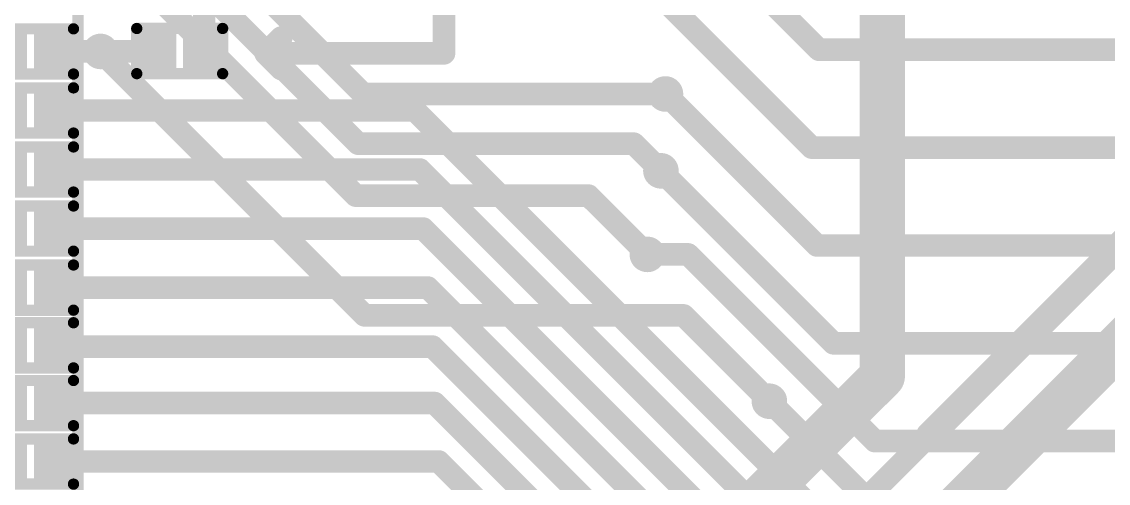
# Model space of a CAD drawing. Header units: millimetres. Extents: x 0.85 to 4.91, y 0.77 to 5.15.
# Drawn here: x 1.1901 to 1.671, y 3.6907 to 3.895 of the extents above; entities that cross this region are included whole.
import ezdxf

# ---------------------------------------------------------------- set-up
doc = ezdxf.new("R2010")
doc.units = ezdxf.units.MM
doc.header["$MEASUREMENT"] = 0
for name, color, linetype in [('BottomLayer', 5, 'Continuous'), ('BottomOverlay', 54, 'Continuous'), ('BottomPaste', 16, 'Continuous'), ('BottomSolder', 6, 'Continuous'), ('MultiLayer', 9, 'Continuous'), ('TopLayer', 1, 'Continuous'), ('TopOverlay', 2, 'Continuous'), ('ViaHoleLayer', 16, 'Continuous')]:
    doc.layers.add(name, color=color, linetype=linetype)

# ---------------------------------------------------------------- blocks, each defined once
blk = doc.blocks.new('4_1734592_2_55')
at = {"layer": 'TopOverlay', "const_width": 0.005}
blk.add_lwpolyline([(-0.017, -0.176), (0.81968, -0.176)], dxfattribs=at)
blk = doc.blocks.new('R___0201_B_90')
at = {"layer": 'BottomLayer'}
for points in [[(-0.01614, -0.00728), (-0.00551, -0.00728), (-0.01614, 0.00728), (-0.00551, 0.00728)], [(0.00551, -0.00728), (0.01614, -0.00728), (0.00551, 0.00728), (0.01614, 0.00728)]]:
    blk.add_solid(points, dxfattribs=at)
at = {"layer": 'BottomOverlay', "const_width": 0.005}
for points in [[(-0.019, -0.01), (-0.019, 0.01)], [(-0.019, 0.01), (0.019, 0.01)], [(0.019, -0.01), (0.019, 0.01)], [(-0.019, -0.01), (0.019, -0.01)]]:
    blk.add_lwpolyline(points, dxfattribs=at)
at = {"layer": 'BottomOverlay', "const_width": 0.0025}
for points in [[(-0.02025, 0.01, 1), (-0.01775, 0.01, 1)], [(-0.02025, 0.01, 1), (-0.01775, 0.01, 1)], [(0.01775, 0.01, 1), (0.02025, 0.01, 1)], [(0.01775, 0.01, 1), (0.02025, 0.01, 1)], [(-0.02025, -0.01, 1), (-0.01775, -0.01, 1)], [(-0.02025, -0.01, 1), (-0.01775, -0.01, 1)], [(0.01775, -0.01, 1), (0.02025, -0.01, 1)], [(0.01775, -0.01, 1), (0.02025, -0.01, 1)]]:
    blk.add_lwpolyline(points, format="xyb", close=True, dxfattribs=at)
at = {"layer": 'BottomPaste'}
for points in [[(-0.01614, -0.00728), (-0.00551, -0.00728), (-0.01614, 0.00728), (-0.00551, 0.00728)], [(0.00551, -0.00728), (0.01614, -0.00728), (0.00551, 0.00728), (0.01614, 0.00728)]]:
    blk.add_solid(points, dxfattribs=at)
at = {"layer": 'BottomSolder'}
for points in [[(-0.02014, -0.01128), (-0.00151, -0.01128), (-0.02014, 0.01128), (-0.00151, 0.01128)], [(0.00151, -0.01128), (0.02014, -0.01128), (0.00151, 0.01128), (0.02014, 0.01128)]]:
    blk.add_solid(points, dxfattribs=at)
blk = doc.blocks.new('R___0201_B_91')
at = {"layer": 'BottomLayer'}
for points in [[(-0.01614, -0.00728), (-0.00551, -0.00728), (-0.01614, 0.00728), (-0.00551, 0.00728)], [(0.00551, -0.00728), (0.01614, -0.00728), (0.00551, 0.00728), (0.01614, 0.00728)]]:
    blk.add_solid(points, dxfattribs=at)
at = {"layer": 'BottomOverlay', "const_width": 0.005}
for points in [[(-0.019, -0.01), (-0.019, 0.01)], [(-0.019, 0.01), (0.019, 0.01)], [(0.019, -0.01), (0.019, 0.01)], [(-0.019, -0.01), (0.019, -0.01)]]:
    blk.add_lwpolyline(points, dxfattribs=at)
at = {"layer": 'BottomOverlay', "const_width": 0.0025}
for points in [[(-0.02025, 0.01, 1), (-0.01775, 0.01, 1)], [(-0.02025, 0.01, 1), (-0.01775, 0.01, 1)], [(0.01775, 0.01, 1), (0.02025, 0.01, 1)], [(0.01775, 0.01, 1), (0.02025, 0.01, 1)], [(-0.02025, -0.01, 1), (-0.01775, -0.01, 1)], [(-0.02025, -0.01, 1), (-0.01775, -0.01, 1)], [(0.01775, -0.01, 1), (0.02025, -0.01, 1)], [(0.01775, -0.01, 1), (0.02025, -0.01, 1)]]:
    blk.add_lwpolyline(points, format="xyb", close=True, dxfattribs=at)
at = {"layer": 'BottomPaste'}
for points in [[(-0.01614, -0.00728), (-0.00551, -0.00728), (-0.01614, 0.00728), (-0.00551, 0.00728)], [(0.00551, -0.00728), (0.01614, -0.00728), (0.00551, 0.00728), (0.01614, 0.00728)]]:
    blk.add_solid(points, dxfattribs=at)
at = {"layer": 'BottomSolder'}
for points in [[(-0.02014, -0.01128), (-0.00151, -0.01128), (-0.02014, 0.01128), (-0.00151, 0.01128)], [(0.00151, -0.01128), (0.02014, -0.01128), (0.00151, 0.01128), (0.02014, 0.01128)]]:
    blk.add_solid(points, dxfattribs=at)
blk = doc.blocks.new('R___0201_B_92')
at = {"layer": 'BottomLayer'}
for points in [[(-0.01614, -0.00728), (-0.00551, -0.00728), (-0.01614, 0.00728), (-0.00551, 0.00728)], [(0.00551, -0.00728), (0.01614, -0.00728), (0.00551, 0.00728), (0.01614, 0.00728)]]:
    blk.add_solid(points, dxfattribs=at)
at = {"layer": 'BottomOverlay', "const_width": 0.005}
for points in [[(-0.019, -0.01), (-0.019, 0.01)], [(-0.019, 0.01), (0.019, 0.01)], [(0.019, -0.01), (0.019, 0.01)], [(-0.019, -0.01), (0.019, -0.01)]]:
    blk.add_lwpolyline(points, dxfattribs=at)
at = {"layer": 'BottomOverlay', "const_width": 0.0025}
for points in [[(-0.02025, 0.01, 1), (-0.01775, 0.01, 1)], [(-0.02025, 0.01, 1), (-0.01775, 0.01, 1)], [(0.01775, 0.01, 1), (0.02025, 0.01, 1)], [(0.01775, 0.01, 1), (0.02025, 0.01, 1)], [(-0.02025, -0.01, 1), (-0.01775, -0.01, 1)], [(-0.02025, -0.01, 1), (-0.01775, -0.01, 1)], [(0.01775, -0.01, 1), (0.02025, -0.01, 1)], [(0.01775, -0.01, 1), (0.02025, -0.01, 1)]]:
    blk.add_lwpolyline(points, format="xyb", close=True, dxfattribs=at)
at = {"layer": 'BottomPaste'}
for points in [[(-0.01614, -0.00728), (-0.00551, -0.00728), (-0.01614, 0.00728), (-0.00551, 0.00728)], [(0.00551, -0.00728), (0.01614, -0.00728), (0.00551, 0.00728), (0.01614, 0.00728)]]:
    blk.add_solid(points, dxfattribs=at)
at = {"layer": 'BottomSolder'}
for points in [[(-0.02014, -0.01128), (-0.00151, -0.01128), (-0.02014, 0.01128), (-0.00151, 0.01128)], [(0.00151, -0.01128), (0.02014, -0.01128), (0.00151, 0.01128), (0.02014, 0.01128)]]:
    blk.add_solid(points, dxfattribs=at)
blk = doc.blocks.new('R___0201_B_93')
at = {"layer": 'BottomLayer'}
for points in [[(-0.01614, -0.00728), (-0.00551, -0.00728), (-0.01614, 0.00728), (-0.00551, 0.00728)], [(0.00551, -0.00728), (0.01614, -0.00728), (0.00551, 0.00728), (0.01614, 0.00728)]]:
    blk.add_solid(points, dxfattribs=at)
at = {"layer": 'BottomOverlay', "const_width": 0.005}
for points in [[(-0.019, -0.01), (-0.019, 0.01)], [(-0.019, 0.01), (0.019, 0.01)], [(0.019, -0.01), (0.019, 0.01)], [(-0.019, -0.01), (0.019, -0.01)]]:
    blk.add_lwpolyline(points, dxfattribs=at)
at = {"layer": 'BottomOverlay', "const_width": 0.0025}
for points in [[(-0.02025, 0.01, 1), (-0.01775, 0.01, 1)], [(-0.02025, 0.01, 1), (-0.01775, 0.01, 1)], [(0.01775, 0.01, 1), (0.02025, 0.01, 1)], [(0.01775, 0.01, 1), (0.02025, 0.01, 1)], [(-0.02025, -0.01, 1), (-0.01775, -0.01, 1)], [(-0.02025, -0.01, 1), (-0.01775, -0.01, 1)], [(0.01775, -0.01, 1), (0.02025, -0.01, 1)], [(0.01775, -0.01, 1), (0.02025, -0.01, 1)]]:
    blk.add_lwpolyline(points, format="xyb", close=True, dxfattribs=at)
at = {"layer": 'BottomPaste'}
for points in [[(-0.01614, -0.00728), (-0.00551, -0.00728), (-0.01614, 0.00728), (-0.00551, 0.00728)], [(0.00551, -0.00728), (0.01614, -0.00728), (0.00551, 0.00728), (0.01614, 0.00728)]]:
    blk.add_solid(points, dxfattribs=at)
at = {"layer": 'BottomSolder'}
for points in [[(-0.02014, -0.01128), (-0.00151, -0.01128), (-0.02014, 0.01128), (-0.00151, 0.01128)], [(0.00151, -0.01128), (0.02014, -0.01128), (0.00151, 0.01128), (0.02014, 0.01128)]]:
    blk.add_solid(points, dxfattribs=at)
blk = doc.blocks.new('R___0201_B_94')
at = {"layer": 'BottomLayer'}
for points in [[(-0.01614, -0.00728), (-0.00551, -0.00728), (-0.01614, 0.00728), (-0.00551, 0.00728)], [(0.00551, -0.00728), (0.01614, -0.00728), (0.00551, 0.00728), (0.01614, 0.00728)]]:
    blk.add_solid(points, dxfattribs=at)
at = {"layer": 'BottomOverlay', "const_width": 0.005}
for points in [[(-0.019, -0.01), (-0.019, 0.01)], [(-0.019, 0.01), (0.019, 0.01)], [(0.019, -0.01), (0.019, 0.01)], [(-0.019, -0.01), (0.019, -0.01)]]:
    blk.add_lwpolyline(points, dxfattribs=at)
at = {"layer": 'BottomOverlay', "const_width": 0.0025}
for points in [[(-0.02025, 0.01, 1), (-0.01775, 0.01, 1)], [(-0.02025, 0.01, 1), (-0.01775, 0.01, 1)], [(0.01775, 0.01, 1), (0.02025, 0.01, 1)], [(0.01775, 0.01, 1), (0.02025, 0.01, 1)], [(-0.02025, -0.01, 1), (-0.01775, -0.01, 1)], [(-0.02025, -0.01, 1), (-0.01775, -0.01, 1)], [(0.01775, -0.01, 1), (0.02025, -0.01, 1)], [(0.01775, -0.01, 1), (0.02025, -0.01, 1)]]:
    blk.add_lwpolyline(points, format="xyb", close=True, dxfattribs=at)
at = {"layer": 'BottomPaste'}
for points in [[(-0.01614, -0.00728), (-0.00551, -0.00728), (-0.01614, 0.00728), (-0.00551, 0.00728)], [(0.00551, -0.00728), (0.01614, -0.00728), (0.00551, 0.00728), (0.01614, 0.00728)]]:
    blk.add_solid(points, dxfattribs=at)
at = {"layer": 'BottomSolder'}
for points in [[(-0.02014, -0.01128), (-0.00151, -0.01128), (-0.02014, 0.01128), (-0.00151, 0.01128)], [(0.00151, -0.01128), (0.02014, -0.01128), (0.00151, 0.01128), (0.02014, 0.01128)]]:
    blk.add_solid(points, dxfattribs=at)
blk = doc.blocks.new('R___0201_B_95')
at = {"layer": 'BottomLayer'}
for points in [[(-0.01614, -0.00728), (-0.00551, -0.00728), (-0.01614, 0.00728), (-0.00551, 0.00728)], [(0.00551, -0.00728), (0.01614, -0.00728), (0.00551, 0.00728), (0.01614, 0.00728)]]:
    blk.add_solid(points, dxfattribs=at)
at = {"layer": 'BottomOverlay', "const_width": 0.005}
for points in [[(-0.019, -0.01), (-0.019, 0.01)], [(-0.019, 0.01), (0.019, 0.01)], [(0.019, -0.01), (0.019, 0.01)], [(-0.019, -0.01), (0.019, -0.01)]]:
    blk.add_lwpolyline(points, dxfattribs=at)
at = {"layer": 'BottomOverlay', "const_width": 0.0025}
for points in [[(-0.02025, 0.01, 1), (-0.01775, 0.01, 1)], [(-0.02025, 0.01, 1), (-0.01775, 0.01, 1)], [(0.01775, 0.01, 1), (0.02025, 0.01, 1)], [(0.01775, 0.01, 1), (0.02025, 0.01, 1)], [(-0.02025, -0.01, 1), (-0.01775, -0.01, 1)], [(-0.02025, -0.01, 1), (-0.01775, -0.01, 1)], [(0.01775, -0.01, 1), (0.02025, -0.01, 1)], [(0.01775, -0.01, 1), (0.02025, -0.01, 1)]]:
    blk.add_lwpolyline(points, format="xyb", close=True, dxfattribs=at)
at = {"layer": 'BottomPaste'}
for points in [[(-0.01614, -0.00728), (-0.00551, -0.00728), (-0.01614, 0.00728), (-0.00551, 0.00728)], [(0.00551, -0.00728), (0.01614, -0.00728), (0.00551, 0.00728), (0.01614, 0.00728)]]:
    blk.add_solid(points, dxfattribs=at)
at = {"layer": 'BottomSolder'}
for points in [[(-0.02014, -0.01128), (-0.00151, -0.01128), (-0.02014, 0.01128), (-0.00151, 0.01128)], [(0.00151, -0.01128), (0.02014, -0.01128), (0.00151, 0.01128), (0.02014, 0.01128)]]:
    blk.add_solid(points, dxfattribs=at)
blk = doc.blocks.new('R___0201_B_97')
at = {"layer": 'BottomLayer'}
for points in [[(-0.01614, -0.00728), (-0.00551, -0.00728), (-0.01614, 0.00728), (-0.00551, 0.00728)], [(0.00551, -0.00728), (0.01614, -0.00728), (0.00551, 0.00728), (0.01614, 0.00728)]]:
    blk.add_solid(points, dxfattribs=at)
at = {"layer": 'BottomOverlay', "const_width": 0.005}
for points in [[(-0.019, -0.01), (-0.019, 0.01)], [(-0.019, 0.01), (0.019, 0.01)], [(0.019, -0.01), (0.019, 0.01)], [(-0.019, -0.01), (0.019, -0.01)]]:
    blk.add_lwpolyline(points, dxfattribs=at)
at = {"layer": 'BottomOverlay', "const_width": 0.0025}
for points in [[(-0.02025, 0.01, 1), (-0.01775, 0.01, 1)], [(-0.02025, 0.01, 1), (-0.01775, 0.01, 1)], [(0.01775, 0.01, 1), (0.02025, 0.01, 1)], [(0.01775, 0.01, 1), (0.02025, 0.01, 1)], [(-0.02025, -0.01, 1), (-0.01775, -0.01, 1)], [(-0.02025, -0.01, 1), (-0.01775, -0.01, 1)], [(0.01775, -0.01, 1), (0.02025, -0.01, 1)], [(0.01775, -0.01, 1), (0.02025, -0.01, 1)]]:
    blk.add_lwpolyline(points, format="xyb", close=True, dxfattribs=at)
at = {"layer": 'BottomPaste'}
for points in [[(-0.01614, -0.00728), (-0.00551, -0.00728), (-0.01614, 0.00728), (-0.00551, 0.00728)], [(0.00551, -0.00728), (0.01614, -0.00728), (0.00551, 0.00728), (0.01614, 0.00728)]]:
    blk.add_solid(points, dxfattribs=at)
at = {"layer": 'BottomSolder'}
for points in [[(-0.02014, -0.01128), (-0.00151, -0.01128), (-0.02014, 0.01128), (-0.00151, 0.01128)], [(0.00151, -0.01128), (0.02014, -0.01128), (0.00151, 0.01128), (0.02014, 0.01128)]]:
    blk.add_solid(points, dxfattribs=at)
blk = doc.blocks.new('R___0201_B_99')
at = {"layer": 'BottomLayer'}
for points in [[(-0.01614, -0.00728), (-0.00551, -0.00728), (-0.01614, 0.00728), (-0.00551, 0.00728)], [(0.00551, -0.00728), (0.01614, -0.00728), (0.00551, 0.00728), (0.01614, 0.00728)]]:
    blk.add_solid(points, dxfattribs=at)
at = {"layer": 'BottomOverlay', "const_width": 0.005}
for points in [[(-0.019, -0.01), (-0.019, 0.01)], [(-0.019, 0.01), (0.019, 0.01)], [(0.019, -0.01), (0.019, 0.01)], [(-0.019, -0.01), (0.019, -0.01)]]:
    blk.add_lwpolyline(points, dxfattribs=at)
at = {"layer": 'BottomOverlay', "const_width": 0.0025}
for points in [[(-0.02025, 0.01, 1), (-0.01775, 0.01, 1)], [(-0.02025, 0.01, 1), (-0.01775, 0.01, 1)], [(0.01775, 0.01, 1), (0.02025, 0.01, 1)], [(0.01775, 0.01, 1), (0.02025, 0.01, 1)], [(-0.02025, -0.01, 1), (-0.01775, -0.01, 1)], [(-0.02025, -0.01, 1), (-0.01775, -0.01, 1)], [(0.01775, -0.01, 1), (0.02025, -0.01, 1)], [(0.01775, -0.01, 1), (0.02025, -0.01, 1)]]:
    blk.add_lwpolyline(points, format="xyb", close=True, dxfattribs=at)
at = {"layer": 'BottomPaste'}
for points in [[(-0.01614, -0.00728), (-0.00551, -0.00728), (-0.01614, 0.00728), (-0.00551, 0.00728)], [(0.00551, -0.00728), (0.01614, -0.00728), (0.00551, 0.00728), (0.01614, 0.00728)]]:
    blk.add_solid(points, dxfattribs=at)
at = {"layer": 'BottomSolder'}
for points in [[(-0.02014, -0.01128), (-0.00151, -0.01128), (-0.02014, 0.01128), (-0.00151, 0.01128)], [(0.00151, -0.01128), (0.02014, -0.01128), (0.00151, 0.01128), (0.02014, 0.01128)]]:
    blk.add_solid(points, dxfattribs=at)
blk = doc.blocks.new('R___0201_B_102')
at = {"layer": 'BottomLayer'}
for points in [[(-0.01614, -0.00728), (-0.00551, -0.00728), (-0.01614, 0.00728), (-0.00551, 0.00728)], [(0.00551, -0.00728), (0.01614, -0.00728), (0.00551, 0.00728), (0.01614, 0.00728)]]:
    blk.add_solid(points, dxfattribs=at)
at = {"layer": 'BottomOverlay', "const_width": 0.005}
for points in [[(-0.019, -0.01), (-0.019, 0.01)], [(-0.019, 0.01), (0.019, 0.01)], [(0.019, -0.01), (0.019, 0.01)], [(-0.019, -0.01), (0.019, -0.01)]]:
    blk.add_lwpolyline(points, dxfattribs=at)
at = {"layer": 'BottomOverlay', "const_width": 0.0025}
for points in [[(-0.02025, 0.01, 1), (-0.01775, 0.01, 1)], [(-0.02025, 0.01, 1), (-0.01775, 0.01, 1)], [(0.01775, 0.01, 1), (0.02025, 0.01, 1)], [(0.01775, 0.01, 1), (0.02025, 0.01, 1)], [(-0.02025, -0.01, 1), (-0.01775, -0.01, 1)], [(-0.02025, -0.01, 1), (-0.01775, -0.01, 1)], [(0.01775, -0.01, 1), (0.02025, -0.01, 1)], [(0.01775, -0.01, 1), (0.02025, -0.01, 1)]]:
    blk.add_lwpolyline(points, format="xyb", close=True, dxfattribs=at)
at = {"layer": 'BottomPaste'}
for points in [[(-0.01614, -0.00728), (-0.00551, -0.00728), (-0.01614, 0.00728), (-0.00551, 0.00728)], [(0.00551, -0.00728), (0.01614, -0.00728), (0.00551, 0.00728), (0.01614, 0.00728)]]:
    blk.add_solid(points, dxfattribs=at)
at = {"layer": 'BottomSolder'}
for points in [[(-0.02014, -0.01128), (-0.00151, -0.01128), (-0.02014, 0.01128), (-0.00151, 0.01128)], [(0.00151, -0.01128), (0.02014, -0.01128), (0.00151, 0.01128), (0.02014, 0.01128)]]:
    blk.add_solid(points, dxfattribs=at)

msp = doc.modelspace()

# ---------------------------------------------------------------- linework, layer by layer
at = {"layer": 'BottomLayer', "const_width": 0.01}
for points in [[(1.44087, 3.98469), (1.543, 3.88257)], [(1.418, 3.961), (1.53974, 3.83926)], [(1.27083, 3.882), (1.27083, 3.908)], [(1.20483, 3.88184), (1.225, 3.88184)], [(1.225, 3.88184), (1.24917, 3.88184)], [(1.543, 3.88257), (1.70406, 3.88257)], [(1.475, 3.863), (1.54205, 3.79595)], [(1.20483, 3.8557), (1.36419, 3.8557)], [(1.36419, 3.8557), (1.59717, 3.62272)], [(1.53974, 3.83926), (1.70406, 3.83926)], [(1.20483, 3.82957), (1.36629, 3.82957)], [(1.36629, 3.82957), (1.61644, 3.57942)], [(1.473, 3.829), (1.54935, 3.75265)], [(1.20483, 3.80343), (1.36775, 3.80343)], [(1.36775, 3.80343), (1.63507, 3.53611)], [(1.54205, 3.79595), (1.70406, 3.79595)], [(1.467, 3.792), (1.48504, 3.792)], [(1.48504, 3.792), (1.5677, 3.70934)], [(1.20483, 3.7773), (1.36984, 3.7773)], [(1.36984, 3.7773), (1.65434, 3.4928)], [(1.20483, 3.75116), (1.37194, 3.75116)], [(1.37194, 3.75116), (1.6736, 3.4495)], [(1.54935, 3.75265), (1.70406, 3.75265)], [(1.521, 3.727), (1.58197, 3.66603)], [(1.20483, 3.72618), (1.37286, 3.72618)], [(1.37286, 3.72618), (1.68581, 3.41323)], [(1.5677, 3.70934), (1.70406, 3.70934)], [(1.20483, 3.70031), (1.37469, 3.70031)], [(1.37469, 3.70031), (1.662, 3.413)]]:
    msp.add_lwpolyline(points, dxfattribs=at)
at = {"layer": 'BottomLayer'}
for points, const_width in [([(1.20233, 3.88184, 1), (1.20733, 3.88184, 1)], 0.005), ([(1.22106, 3.88184, 1), (1.22894, 3.88184, 1)], 0.00787), ([(1.2225, 3.88184, 1), (1.2275, 3.88184, 1)], 0.005), ([(1.2225, 3.88184, 1), (1.2275, 3.88184, 1)], 0.005), ([(1.24667, 3.88184, 1), (1.25167, 3.88184, 1)], 0.005), ([(1.26833, 3.882, 1), (1.27333, 3.882, 1)], 0.005), ([(1.5405, 3.88257, 1), (1.5455, 3.88257, 1)], 0.005), ([(1.5405, 3.88257, 1), (1.5455, 3.88257, 1)], 0.005), ([(1.47106, 3.863, 1), (1.47894, 3.863, 1)], 0.00787), ([(1.4725, 3.863, 1), (1.4775, 3.863, 1)], 0.005), ([(1.20233, 3.8557, 1), (1.20733, 3.8557, 1)], 0.005), ([(1.36169, 3.8557, 1), (1.36669, 3.8557, 1)], 0.005), ([(1.36169, 3.8557, 1), (1.36669, 3.8557, 1)], 0.005), ([(1.53724, 3.83926, 1), (1.54224, 3.83926, 1)], 0.005), ([(1.53724, 3.83926, 1), (1.54224, 3.83926, 1)], 0.005), ([(1.20233, 3.82957, 1), (1.20733, 3.82957, 1)], 0.005), ([(1.36379, 3.82957, 1), (1.36879, 3.82957, 1)], 0.005), ([(1.36379, 3.82957, 1), (1.36879, 3.82957, 1)], 0.005), ([(1.46906, 3.829, 1), (1.47694, 3.829, 1)], 0.00787), ([(1.4705, 3.829, 1), (1.4755, 3.829, 1)], 0.005), ([(1.20233, 3.80343, 1), (1.20733, 3.80343, 1)], 0.005), ([(1.36525, 3.80343, 1), (1.37025, 3.80343, 1)], 0.005), ([(1.36525, 3.80343, 1), (1.37025, 3.80343, 1)], 0.005), ([(1.46306, 3.792, 1), (1.47094, 3.792, 1)], 0.00787), ([(1.53955, 3.79595, 1), (1.54455, 3.79595, 1)], 0.005), ([(1.53955, 3.79595, 1), (1.54455, 3.79595, 1)], 0.005), ([(1.4645, 3.792, 1), (1.4695, 3.792, 1)], 0.005), ([(1.48254, 3.792, 1), (1.48754, 3.792, 1)], 0.005), ([(1.48254, 3.792, 1), (1.48754, 3.792, 1)], 0.005), ([(1.20233, 3.7773, 1), (1.20733, 3.7773, 1)], 0.005), ([(1.36734, 3.7773, 1), (1.37234, 3.7773, 1)], 0.005), ([(1.36734, 3.7773, 1), (1.37234, 3.7773, 1)], 0.005), ([(1.20233, 3.75116, 1), (1.20733, 3.75116, 1)], 0.005), ([(1.36944, 3.75116, 1), (1.37444, 3.75116, 1)], 0.005), ([(1.36944, 3.75116, 1), (1.37444, 3.75116, 1)], 0.005), ([(1.54685, 3.75265, 1), (1.55185, 3.75265, 1)], 0.005), ([(1.54685, 3.75265, 1), (1.55185, 3.75265, 1)], 0.005), ([(1.51706, 3.727, 1), (1.52494, 3.727, 1)], 0.00787), ([(1.5185, 3.727, 1), (1.5235, 3.727, 1)], 0.005), ([(1.20233, 3.72618, 1), (1.20733, 3.72618, 1)], 0.005), ([(1.37036, 3.72618, 1), (1.37536, 3.72618, 1)], 0.005), ([(1.37036, 3.72618, 1), (1.37536, 3.72618, 1)], 0.005), ([(1.5652, 3.70934, 1), (1.5702, 3.70934, 1)], 0.005), ([(1.5652, 3.70934, 1), (1.5702, 3.70934, 1)], 0.005), ([(1.20233, 3.70031, 1), (1.20733, 3.70031, 1)], 0.005), ([(1.37219, 3.70031, 1), (1.37719, 3.70031, 1)], 0.005), ([(1.37219, 3.70031, 1), (1.37719, 3.70031, 1)], 0.005)]:
    msp.add_lwpolyline(points, format="xyb", close=True, dxfattribs=dict(at, const_width=const_width))
at = {"layer": 'BottomOverlay', "const_width": 0.01}
for points in [[(1.377, 3.881), (1.377, 4.011)], [(1.298, 3.881), (1.305, 3.888)], [(1.298, 3.881), (1.305, 3.874)], [(1.298, 3.881), (1.377, 3.881)]]:
    msp.add_lwpolyline(points, dxfattribs=at)
at = {"layer": 'BottomOverlay', "const_width": 0.005}
for points in [[(1.3025, 3.888, 1), (1.3075, 3.888, 1)], [(1.2955, 3.881, 1), (1.3005, 3.881, 1)], [(1.2955, 3.881, 1), (1.3005, 3.881, 1)], [(1.2955, 3.881, 1), (1.3005, 3.881, 1)], [(1.3745, 3.881, 1), (1.3795, 3.881, 1)], [(1.3745, 3.881, 1), (1.3795, 3.881, 1)], [(1.3025, 3.874, 1), (1.3075, 3.874, 1)]]:
    msp.add_lwpolyline(points, format="xyb", close=True, dxfattribs=at)
at = {"layer": 'MultiLayer', "const_width": 0.00787}
for points in [[(1.22106, 3.88184, 1), (1.22894, 3.88184, 1)], [(1.47106, 3.863, 1), (1.47894, 3.863, 1)], [(1.46906, 3.829, 1), (1.47694, 3.829, 1)], [(1.46306, 3.792, 1), (1.47094, 3.792, 1)], [(1.51706, 3.727, 1), (1.52494, 3.727, 1)]]:
    msp.add_lwpolyline(points, format="xyb", close=True, dxfattribs=at)
at = {"layer": 'TopLayer'}
for points, const_width in [([(1.24399, 3.96024), (1.34123, 3.863)], 0.01), ([(1.571, 3.738), (1.571, 3.949)], 0.02), ([(1.246, 3.934), (1.339, 3.841)], 0.01), ([(1.24796, 3.908), (1.33796, 3.818)], 0.01), ([(1.225, 3.88184), (1.34184, 3.765)], 0.01), ([(1.34123, 3.863), (1.475, 3.863)], 0.01), ([(1.592, 3.712), (1.732, 3.852)], 0.012), ([(1.339, 3.841), (1.461, 3.841)], 0.01), ([(1.461, 3.841), (1.473, 3.829)], 0.01), ([(1.338, 3.414), (1.74704, 3.82304)], 0.02), ([(1.33796, 3.818), (1.441, 3.818)], 0.01), ([(1.441, 3.818), (1.467, 3.792)], 0.01), ([(1.34184, 3.765), (1.483, 3.765)], 0.01), ([(1.483, 3.765), (1.521, 3.727)], 0.01), ([(1.264, 3.431), (1.571, 3.738)], 0.02), ([(1.3245, 3.4445), (1.592, 3.712)], 0.01)]:
    msp.add_lwpolyline(points, dxfattribs=dict(at, const_width=const_width))
for points, const_width in [([(1.22106, 3.88184, 1), (1.22894, 3.88184, 1)], 0.00787), ([(1.2225, 3.88184, 1), (1.2275, 3.88184, 1)], 0.005), ([(1.33873, 3.863, 1), (1.34373, 3.863, 1)], 0.005), ([(1.33873, 3.863, 1), (1.34373, 3.863, 1)], 0.005), ([(1.47106, 3.863, 1), (1.47894, 3.863, 1)], 0.00787), ([(1.4725, 3.863, 1), (1.4775, 3.863, 1)], 0.005), ([(1.3365, 3.841, 1), (1.3415, 3.841, 1)], 0.005), ([(1.3365, 3.841, 1), (1.3415, 3.841, 1)], 0.005), ([(1.4585, 3.841, 1), (1.4635, 3.841, 1)], 0.005), ([(1.4585, 3.841, 1), (1.4635, 3.841, 1)], 0.005), ([(1.46906, 3.829, 1), (1.47694, 3.829, 1)], 0.00787), ([(1.4705, 3.829, 1), (1.4755, 3.829, 1)], 0.005), ([(1.33546, 3.818, 1), (1.34046, 3.818, 1)], 0.005), ([(1.33546, 3.818, 1), (1.34046, 3.818, 1)], 0.005), ([(1.4385, 3.818, 1), (1.4435, 3.818, 1)], 0.005), ([(1.4385, 3.818, 1), (1.4435, 3.818, 1)], 0.005), ([(1.46306, 3.792, 1), (1.47094, 3.792, 1)], 0.00787), ([(1.4645, 3.792, 1), (1.4695, 3.792, 1)], 0.005), ([(1.33934, 3.765, 1), (1.34434, 3.765, 1)], 0.005), ([(1.33934, 3.765, 1), (1.34434, 3.765, 1)], 0.005), ([(1.4805, 3.765, 1), (1.4855, 3.765, 1)], 0.005), ([(1.4805, 3.765, 1), (1.4855, 3.765, 1)], 0.005), ([(1.566, 3.738, 1), (1.576, 3.738, 1)], 0.01), ([(1.566, 3.738, 1), (1.576, 3.738, 1)], 0.01), ([(1.51706, 3.727, 1), (1.52494, 3.727, 1)], 0.00787), ([(1.5185, 3.727, 1), (1.5235, 3.727, 1)], 0.005), ([(1.589, 3.712, 1), (1.595, 3.712, 1)], 0.006), ([(1.5895, 3.712, 1), (1.5945, 3.712, 1)], 0.005)]:
    msp.add_lwpolyline(points, format="xyb", close=True, dxfattribs=dict(at, const_width=const_width))
at = {"layer": 'ViaHoleLayer', "const_width": 0.00394}
for points in [[(1.22303, 3.88184, 1), (1.22697, 3.88184, 1)], [(1.47303, 3.863, 1), (1.47697, 3.863, 1)], [(1.47103, 3.829, 1), (1.47497, 3.829, 1)], [(1.46503, 3.792, 1), (1.46897, 3.792, 1)], [(1.51903, 3.727, 1), (1.52297, 3.727, 1)]]:
    msp.add_lwpolyline(points, format="xyb", close=True, dxfattribs=at)

# ---------------------------------------------------------------- block references
for name, p, rotation in [('4_1734592_2_55', (1.039, 3.46871), 90), ('R___0201_B_90', (1.194, 3.88184), 360), ('R___0201_B_102', (1.26, 3.882), 360), ('R___0201_B_91', (1.194, 3.8557), 360), ('R___0201_B_92', (1.194, 3.82957), 360), ('R___0201_B_93', (1.194, 3.80343), 360), ('R___0201_B_94', (1.194, 3.7773), 360), ('R___0201_B_95', (1.194, 3.75174), 360), ('R___0201_B_97', (1.194, 3.72618), 360), ('R___0201_B_99', (1.194, 3.70031), 360)]:
    msp.add_blockref(name, p, dxfattribs=dict(rotation=rotation))

doc.saveas('drawing.dxf')
